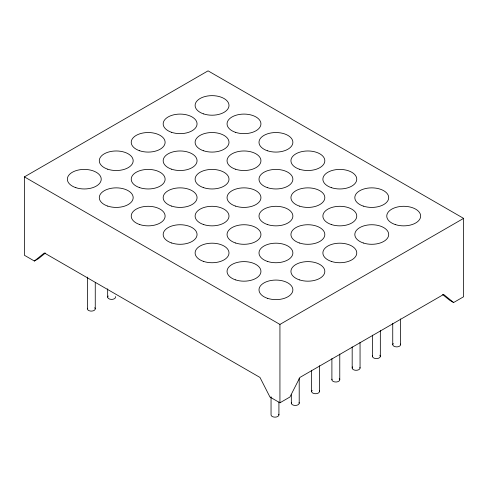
<?xml version="1.0" encoding="UTF-8"?>
<svg xmlns="http://www.w3.org/2000/svg" width="488" height="488" viewBox="0 0 488 488"><rect width="100%" height="100%" fill="white"/><g stroke="black" fill="none" stroke-linecap="round" stroke-linejoin="round"><path stroke-width="0.73" d="M34.38 261.025L44.365 252.961L259.97 377.438L269.956 397.031L279.935 402.795L289.915 397.031L299.9 377.438L443.635 294.453L453.62 302.523L463.6 296.759L463.6 218.38L208.065 70.852L24.4 176.888L24.4 255.267L34.38 261.025L38.375 258.725L45.421 253.028M24.4 176.888L279.935 324.422L463.6 218.38M453.62 302.523L449.625 300.218L442.579 294.52M400.618 318.908L400.618 344.613M392.742 323.446L392.742 344.613M380.335 330.62L380.335 356.325M372.46 335.152L372.46 356.325M360.053 342.326L360.053 368.037M352.177 346.864L352.177 368.037M339.77 354.038L339.77 379.743M331.895 358.576L331.895 379.743M319.488 365.75L319.488 391.455M311.612 370.282L311.612 391.455M299.205 378.212L299.205 403.167M291.33 394.847L291.33 403.167M279.935 324.422L279.935 402.795M278.923 402.02L278.923 414.879M271.047 396.732L271.047 414.879A3.941 2.275 0 0 0 275.5 417.13A3.941 2.275 0 0 0 278.788 414.288M107.665 288.811L107.665 297.125M95.258 282.375L95.258 308.837M87.382 277.08L87.382 308.837M115.406 296.539A3.941 2.275 0 0 1 111.087 299.382A3.941 2.275 0 0 1 108.19 295.99M319.353 390.87A3.941 2.275 0 0 1 315.035 393.712A3.941 2.275 0 0 1 312.137 390.321M359.918 367.446A3.941 2.275 0 0 1 355.6 370.288A3.941 2.275 0 0 1 352.702 366.897M299.071 402.576A3.941 2.275 0 0 1 295.264 405.443A3.941 2.275 0 0 1 291.464 402.576M379.81 355.191A3.941 2.275 0 0 1 376.913 358.582A3.941 2.275 0 0 1 372.594 355.734M339.245 378.609A3.941 2.275 0 0 1 336.348 382A3.941 2.275 0 0 1 332.029 379.158M94.727 307.702A3.941 2.275 0 0 1 91.829 311.094A3.941 2.275 0 0 1 87.517 308.251M400.483 344.028A3.941 2.275 0 0 1 396.171 346.87A3.941 2.275 0 0 1 393.273 343.479M235.527 206.107A16.94 9.778 0 0 0 260.94 197.634A16.94 9.778 0 0 0 235.527 189.167A16.94 9.778 0 0 0 235.527 206.107M203.588 224.547A16.94 9.778 0 0 0 229 216.074A16.94 9.778 0 0 0 203.588 207.607A16.94 9.778 0 0 0 203.588 224.547M171.648 242.987A16.94 9.778 0 0 0 197.054 234.514A16.94 9.778 0 0 0 171.648 226.048A16.94 9.778 0 0 0 171.648 242.987M267.473 187.66A16.94 9.778 0 0 0 292.879 179.194A16.94 9.778 0 0 0 267.473 170.721A16.94 9.778 0 0 0 267.473 187.66M299.412 169.22A16.94 9.778 0 0 0 324.825 160.753A16.94 9.778 0 0 0 299.412 152.28A16.94 9.778 0 0 0 299.412 169.22M267.473 150.78A16.94 9.778 0 0 0 292.879 142.313A16.94 9.778 0 0 0 267.473 133.84A16.94 9.778 0 0 0 267.473 150.78M235.527 169.22A16.94 9.778 0 0 0 260.94 160.753A16.94 9.778 0 0 0 235.527 152.28A16.94 9.778 0 0 0 235.527 169.22M203.588 187.66A16.94 9.778 0 0 0 229 179.194A16.94 9.778 0 0 0 203.588 170.721A16.94 9.778 0 0 0 203.588 187.66M171.648 206.107A16.94 9.778 0 0 0 197.054 197.634A16.94 9.778 0 0 0 171.648 189.167A16.94 9.778 0 0 0 171.648 206.107M139.702 224.547A16.94 9.778 0 0 0 165.115 216.074A16.94 9.778 0 0 0 139.702 207.607A16.94 9.778 0 0 0 139.702 224.547M235.527 132.339A16.94 9.778 0 0 0 260.94 123.867A16.94 9.778 0 0 0 235.527 115.4A16.94 9.778 0 0 0 235.527 132.339M203.588 150.78A16.94 9.778 0 0 0 229 142.313A16.94 9.778 0 0 0 203.588 133.84A16.94 9.778 0 0 0 203.588 150.78M171.648 169.22A16.94 9.778 0 0 0 197.054 160.753A16.94 9.778 0 0 0 171.648 152.28A16.94 9.778 0 0 0 171.648 169.22M139.702 187.66A16.94 9.778 0 0 0 165.115 179.194A16.94 9.778 0 0 0 139.702 170.721A16.94 9.778 0 0 0 139.702 187.66M107.763 206.107A16.94 9.778 0 0 0 133.175 197.634A16.94 9.778 0 0 0 107.763 189.167A16.94 9.778 0 0 0 107.763 206.107M203.588 113.899A16.94 9.778 0 0 0 229 105.426A16.94 9.778 0 0 0 203.588 96.959A16.94 9.778 0 0 0 203.588 113.899M171.648 132.339A16.94 9.778 0 0 0 197.054 123.867A16.94 9.778 0 0 0 171.648 115.4A16.94 9.778 0 0 0 171.648 132.339M139.702 150.78A16.94 9.778 0 0 0 165.115 142.313A16.94 9.778 0 0 0 139.702 133.84A16.94 9.778 0 0 0 139.702 150.78M107.763 169.22A16.94 9.778 0 0 0 133.175 160.753A16.94 9.778 0 0 0 107.763 152.28A16.94 9.778 0 0 0 107.763 169.22M75.823 187.66A16.94 9.778 0 0 0 101.229 179.194A16.94 9.778 0 0 0 75.823 170.721A16.94 9.778 0 0 0 75.823 187.66M331.358 187.66A16.94 9.778 0 0 0 356.765 179.194A16.94 9.778 0 0 0 331.358 170.721A16.94 9.778 0 0 0 331.358 187.66M299.412 206.107A16.94 9.778 0 0 0 324.825 197.634A16.94 9.778 0 0 0 299.412 189.167A16.94 9.778 0 0 0 299.412 206.107M267.473 224.547A16.94 9.778 0 0 0 292.879 216.074A16.94 9.778 0 0 0 267.473 207.607A16.94 9.778 0 0 0 267.473 224.547M235.527 242.987A16.94 9.778 0 0 0 260.94 234.514A16.94 9.778 0 0 0 235.527 226.048A16.94 9.778 0 0 0 235.527 242.987M203.588 261.428A16.94 9.778 0 0 0 229 252.961A16.94 9.778 0 0 0 203.588 244.488A16.94 9.778 0 0 0 203.588 261.428M363.298 206.107A16.94 9.778 0 0 0 388.704 197.634A16.94 9.778 0 0 0 363.298 189.167A16.94 9.778 0 0 0 363.298 206.107M331.358 224.547A16.94 9.778 0 0 0 356.765 216.074A16.94 9.778 0 0 0 331.358 207.607A16.94 9.778 0 0 0 331.358 224.547M299.412 242.987A16.94 9.778 0 0 0 324.825 234.514A16.94 9.778 0 0 0 299.412 226.048A16.94 9.778 0 0 0 299.412 242.987M267.473 261.428A16.94 9.778 0 0 0 292.879 252.961A16.94 9.778 0 0 0 267.473 244.488A16.94 9.778 0 0 0 267.473 261.428M235.527 279.868A16.94 9.778 0 0 0 260.94 271.401A16.94 9.778 0 0 0 235.527 262.928A16.94 9.778 0 0 0 235.527 279.868M395.237 224.547A16.94 9.778 0 0 0 420.65 216.074A16.94 9.778 0 0 0 395.237 207.607A16.94 9.778 0 0 0 395.237 224.547M363.298 242.987A16.94 9.778 0 0 0 388.704 234.514A16.94 9.778 0 0 0 363.298 226.048A16.94 9.778 0 0 0 363.298 242.987M331.358 261.428A16.94 9.778 0 0 0 356.765 252.961A16.94 9.778 0 0 0 331.358 244.488A16.94 9.778 0 0 0 331.358 261.428M299.412 279.868A16.94 9.778 0 0 0 324.825 271.401A16.94 9.778 0 0 0 299.412 262.928A16.94 9.778 0 0 0 299.412 279.868M267.473 298.314A16.94 9.778 0 0 0 292.879 289.841A16.94 9.778 0 0 0 267.473 281.375A16.94 9.778 0 0 0 267.473 298.314"/></g></svg>
